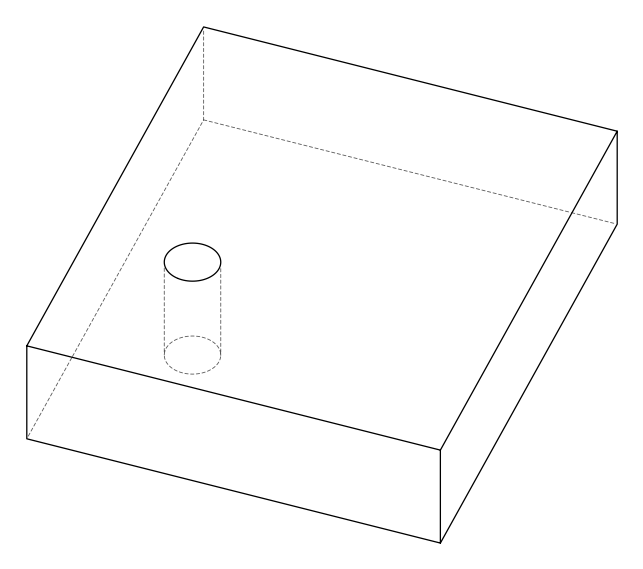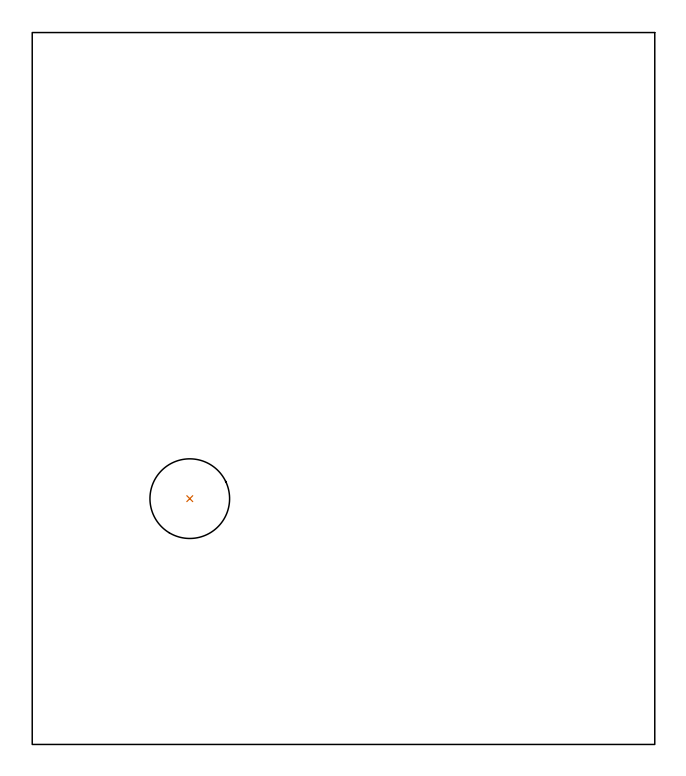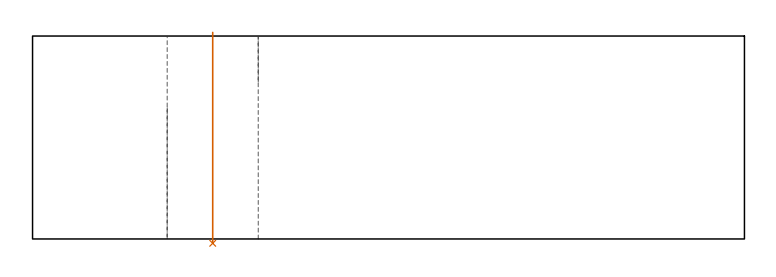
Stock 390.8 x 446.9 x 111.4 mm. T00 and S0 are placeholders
(PLAN: 1 operations, 0 tool changes, 0.5 min)
(1 INDEXABLE_INSERT_DRILL_THROUGH_HOLE_FROM_SOLID | STEP1HOLE | NXT0302_038 | 0.46 min | 218649 mm3)
(TOOL NXT0302_038 | Index. Insert Drill 50mm [880-D5000L50-04] | D50 PA176 FL200 Z2)
(OP 1 INDEXABLE_INSERT_DRILL_THROUGH_HOLE_FROM_SOLID)
G17 G21 G94 G90
T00 M6
G54
G17 G0 G90 X98.9 Y154.3 S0 M3
G43 Z121.4 H1
G94 G81 G98 Z-2.373 F250. R113.4
G80
M5
M2
